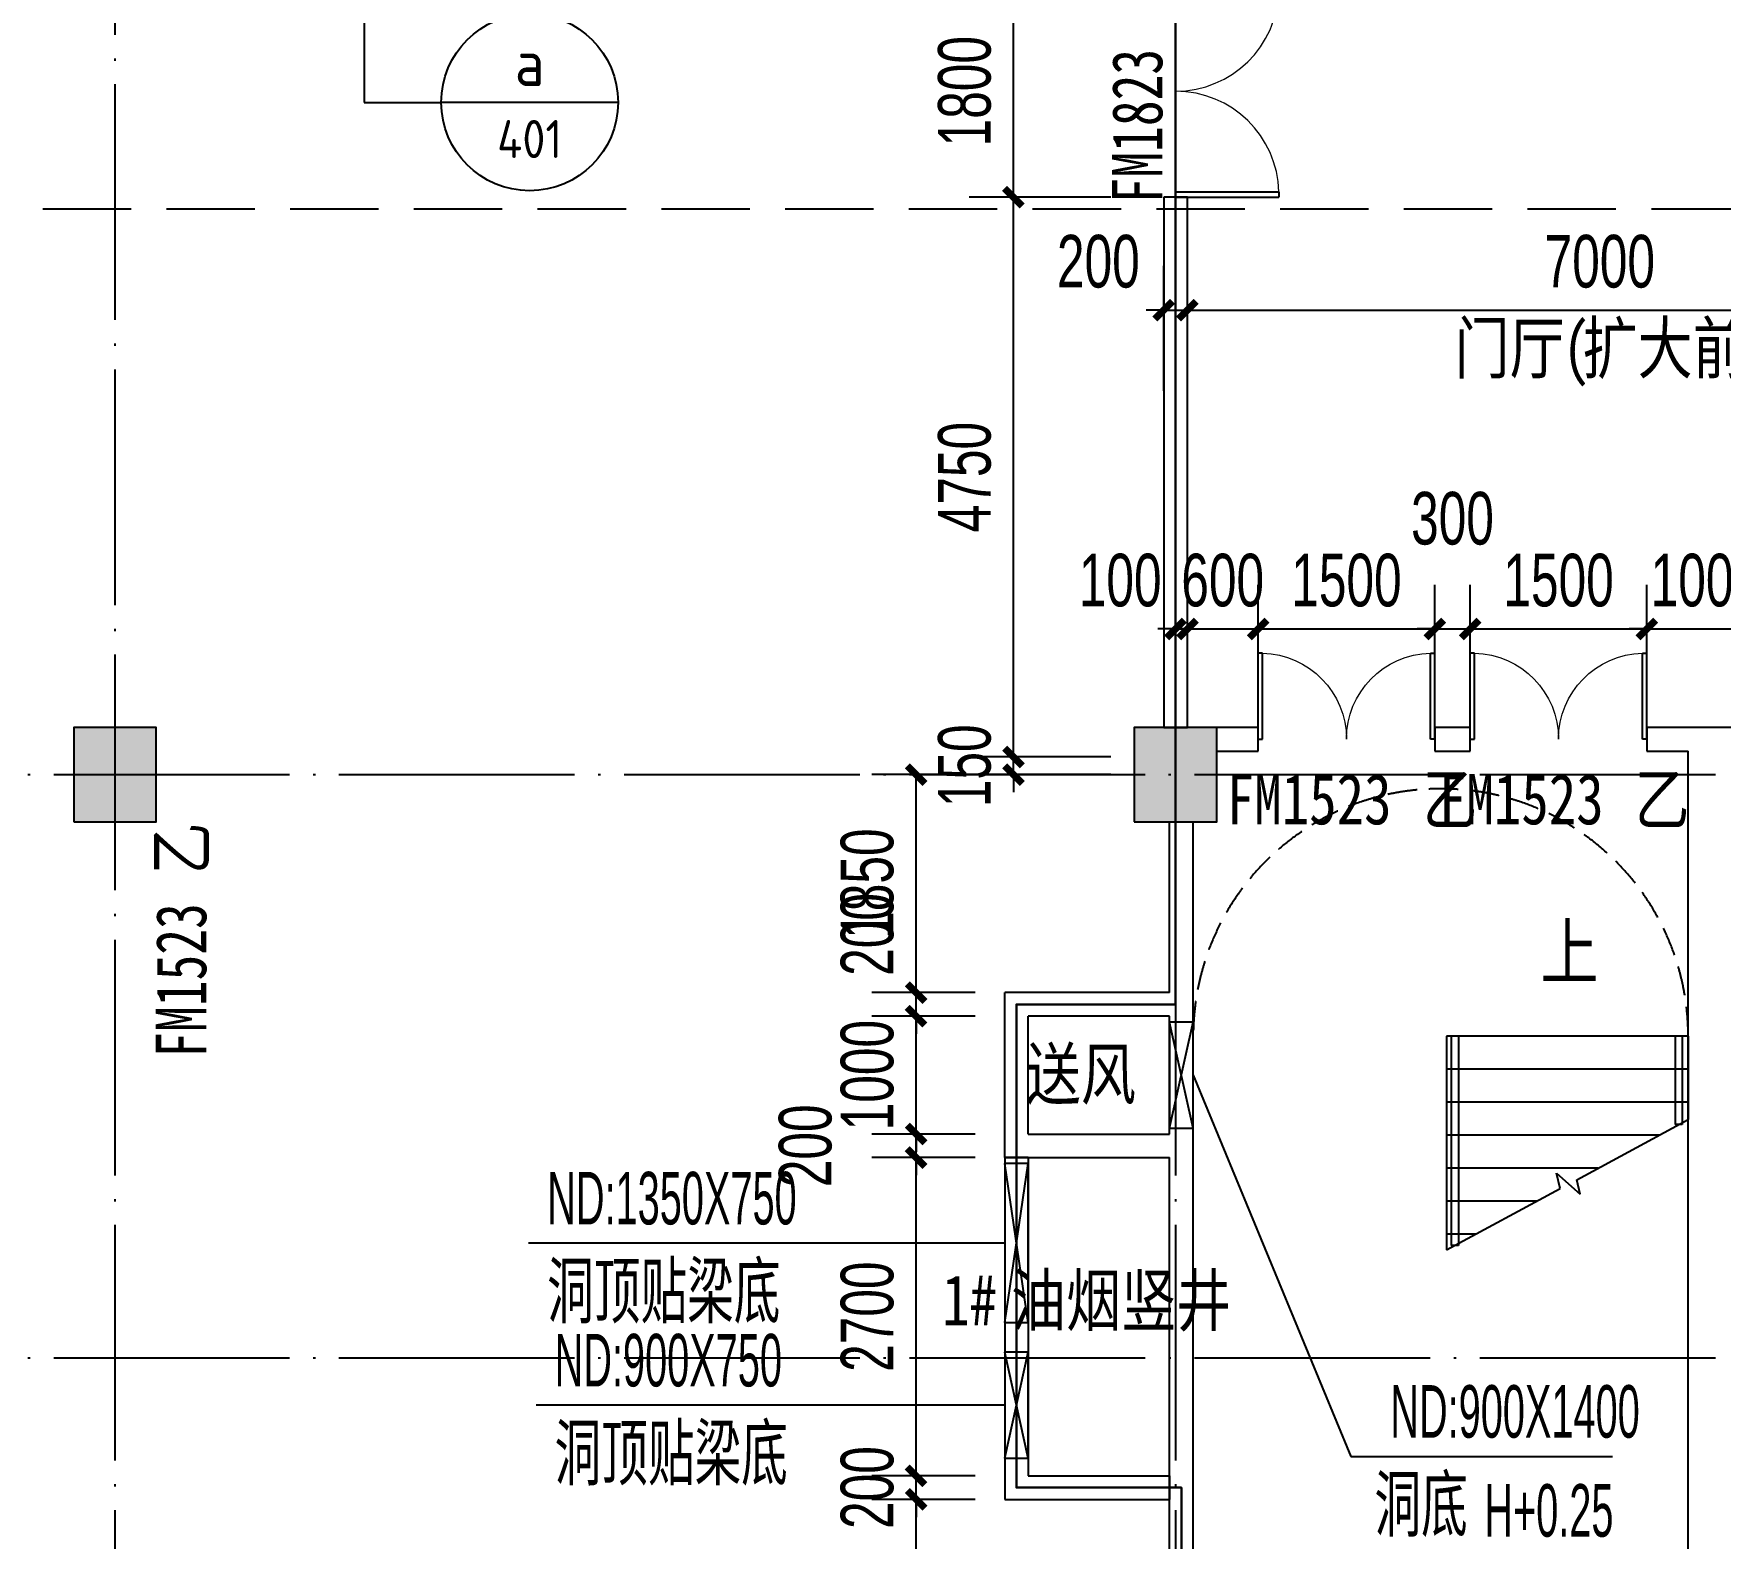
# Model space of a CAD drawing. Extents: x -409435 to 356702, y -107829 to 330904.
# Drawn here: x 13711 to 28022, y 10220 to 22988 of the extents above; entities that cross this region are included whole.
import ezdxf
from ezdxf.enums import TextEntityAlignment as Align
from ezdxf.xclip import XClip

# ---------------------------------------------------------------- set-up
doc = ezdxf.new("R2010")
doc.units = 0
doc.header["$LTSCALE"] = 1000
doc.header["$MEASUREMENT"] = 0
doc.header["$XCLIPFRAME"] = 0
for name, pattern in [('104-14# 核心筒$0$DASH', [0.35, 0.25, -0.1]), ('104-14# 核心筒$0$DOTE', [2.42, 2, -0.2, 0.02, -0.2]), ('X-104 14#平面$0$109 3#平面$0$DASH', [0.35, 0.25, -0.1])]:
    doc.linetypes.add(name, pattern=pattern)
for name, color, linetype in [('01-标注_尺寸', 124, 'Continuous'), ('104-14# 核心筒$0$01-标注_符号', 200, 'Continuous'), ('104-14# 核心筒$0$02-TEXT_标注', 130, 'Continuous'), ('104-14# 核心筒$0$A-E_栏杆', 232, 'Continuous'), ('104-14# 核心筒$0$A-E_电梯', 171, 'Continuous'), ('104-14# 核心筒$0$A_AXIS-轴线', 36, '104-14# 核心筒$0$DOTE'), ('104-14# 核心筒$0$A_STR-砌块墙', 121, 'Continuous'), ('104-14# 核心筒$0$A_STR-砼柱', 51, 'Continuous'), ('104-14# 核心筒$0$DOOR_FIRE', 220, 'Continuous'), ('104-14# 核心筒$0$DOOR_FIRE_TEXT', 7, 'Continuous'), ('PUB_HATCH', 8, 'Continuous'), ('X-104 14#平面$0$01-标注_符号', 200, 'Continuous'), ('X-104 14#平面$0$02-TEXT_标注', 130, 'Continuous'), ('X-104 14#平面$0$A-SUR_吊顶', 40, 'Continuous'), ('X-104 14#平面$0$A-TECH_暖通', 6, 'Continuous'), ('X-104 14#平面$0$A_STR-砌块墙', 121, 'Continuous'), ('X-104 14#平面$0$DOOR_FIRE', 220, 'Continuous'), ('X-104 14#平面$0$DOOR_FIRE_TEXT', 7, 'Continuous'), ('建-标注-文本', 254, 'Continuous'), ('建-标注-索引', 75, 'Continuous')]:
    doc.layers.add(name, color=color, linetype=linetype)
doc.layers.add('104-14# 核心筒$0$04-不打印_辅助线', color=165, linetype='Continuous', plot=False)
doc.layers.add('X-104 14#平面$0$000套内', color=226, linetype='Continuous', lineweight=30, plot=False)
doc.styles.add('104-14# 核心筒$0$_TCH_DIM', font='ros.shx', dxfattribs={"bigfont": 'jd.shx'})
doc.styles.add('104-14# 核心筒$0$_TCH_WINDOW', font='STXIHEI_0.TTF', dxfattribs={"width": 0.8, "height": 3.5})
doc.styles.add('104-14# 核心筒$0$Standard', font='STXIHEI_0.TTF', dxfattribs={"width": 0.8})
doc.styles.add('_TCH_DIM', font='ros.shx', dxfattribs={"width": 0.8, "height": 2, "bigfont": 'jd.shx'})
doc.styles.add('_TCH_DIM_T3', font='ros.shx', dxfattribs={"width": 0.705882, "bigfont": 'jd.shx'})
doc.styles.add('X-104 14#平面$0$_TCH_LABEL', font='ros1.shx', dxfattribs={"width": 0.75, "bigfont": 'jd.shx'})
doc.styles.add('X-104 14#平面$0$_TCH_WINDOW', font='STXIHEI_0.TTF', dxfattribs={"width": 0.75, "height": 3.5})
doc.styles.add('X-104 14#平面$0$Standard', font='STXIHEI_0.TTF', dxfattribs={"width": 0.8})
doc.dimstyles.new('_TCH_ARCH&&150', dxfattribs={"dimtxt": 446.25, "dimasz": 150, "dimexe": 375, "dimexo": 450, "dimgap": 189.375, "dimtad": 1, "dimdec": 0, "dimzin": 0, "dimdsep": 46, "dimtxsty": '_TCH_DIM_T3', "dimblk": 'ARCHTICK', "dimcen": 0.09, "dimclrt": 7, "dimazin": 2, "dimtfac": 1, "dimtdec": 0, "dimtix": 1, "dimtmove": 2, "dimatfit": 3, "dimfxl": 0, "dimtolj": 1, "dimtzin": 0, "dimarcsym": 0})

# ---------------------------------------------------------------- blocks, each defined once
blk = doc.blocks.new('104-14# 核心筒$0$$DorLib2D$00000002')
for p, q in [((-0.5, 0), (-0.5, 0.4875)), ((-0.475, 0.4875), (-0.5, 0.4875)), ((-0.475, 0), (-0.475, 0.4875)), ((0.475, 0), (0.475, 0.4875)), ((0.475, 0.4875), (0.5, 0.4875)), ((0.5, 0), (0.5, 0.4875)), ((-0.5, 0), (-0.475, 0)), ((0.5, 0), (0.475, 0))]:
    blk.add_line(p, q)
at = {"lineweight": 13}
for centre, start, end in [((-0.4875, 0), 0, 88.53072), ((0.4875, 0), 91.46928, 180)]:
    blk.add_arc(centre, 0.4875, start, end, dxfattribs=at)
blk = doc.blocks.new('_FZH')
blk.add_lwpolyline([(-0.5, -0.5), (0.5, -0.5), (0.5, 0.5), (-0.5, 0.5)], close=True)
at = {"layer": 'PUB_HATCH'}
blk.add_solid([(-0.5, -0.5), (0.5, -0.5), (-0.5, 0.5), (0.5, 0.5)], dxfattribs=at)
blk = doc.blocks.new('104-14# 核心筒')
at = {"layer": '104-14# 核心筒$0$01-标注_符号'}
blk.add_lwpolyline([(26725, 14760, 0, 0, 0), (26725, 13950, 120, 0, 0), (26725, 13500, 0, 0, 0)], format="xyseb", dxfattribs=at)
at = {"layer": '104-14# 核心筒$0$04-不打印_辅助线', "linetype": '104-14# 核心筒$0$DASH'}
blk.add_arc((25650, 14480), 2100, 0, 180, dxfattribs=at)
at = {"layer": '104-14# 核心筒$0$A-E_栏杆'}
for p, q in [((25740, 14480), (25740, 12704.8)), ((25800, 14480), (25740, 14480)), ((25800, 14480), (25800, 12704.8)), ((27640, 14480), (27640, 13729.8)), ((27700, 14480), (27640, 14480)), ((27700, 14480), (27700, 13729.8)), ((27700, 13729.8), (27640, 13729.8)), ((25800, 12704.8), (25740, 12704.8))]:
    blk.add_line(p, q, dxfattribs=at)
at = {"layer": '104-14# 核心筒$0$A-E_电梯'}
for p, q in [((25700, 14480), (25700, 12667)), ((27750, 14480), (25700, 14480)), ((27750, 14480), (27750, 13773)), ((27750, 14200), (25700, 14200)), ((27750, 13920), (25700, 13920)), ((26804.1, 13262.7), (27750, 13773)), ((27503.5, 13640), (25700, 13640)), ((26984.5, 13360), (25700, 13360)), ((26663.5, 13186.8), (26632.3, 13318.2)), ((26632.3, 13318.2), (26833.3, 13139.4)), ((25700, 12667), (26663.5, 13186.8)), ((26833.3, 13139.4), (26804.1, 13262.7)), ((26465.5, 13080), (25700, 13080)), ((25946.5, 12800), (25700, 12800))]:
    blk.add_line(p, q, dxfattribs=at)
at = {"layer": '104-14# 核心筒$0$A_AXIS-轴线'}
for p, q in [((14400, 54018.4), (14400, -8545.1)), ((23400, 54018.4), (23400, -8545.1)), ((-24839, 16700), (120259.9, 16700)), ((-24839, 11750), (120259.9, 11750))]:
    blk.add_line(p, q, dxfattribs=at)
at = {"layer": '104-14# 核心筒$0$A_STR-砌块墙'}
for p, q in [((24100, 17100), (23750, 17100)), ((24100, 16900), (24100, 17100)), ((25900, 17100), (25600, 17100)), ((25600, 17100), (25600, 16900)), ((25900, 16900), (25900, 17100)), ((27900, 17100), (27400, 17100)), ((27400, 17100), (27400, 16900)), ((28400, 17100), (27900, 17100)), ((23750, 16900), (24100, 16900)), ((25600, 16900), (25900, 16900)), ((27400, 16900), (27750, 16900)), ((27750, 14430), (27750, 16900)), ((23350, 14850), (23350, 16300)), ((23550, 14750), (23550, 16300)), ((23350, 14850), (21950, 14850)), ((21950, 13450), (21950, 14850)), ((23550, 13550), (23550, 14750)), ((23350, 14650), (22150, 14650)), ((22150, 13650), (22150, 14650)), ((23350, 13650), (23350, 14650)), ((27750, 9970), (27750, 14430)), ((22150, 13650), (23350, 13650)), ((23550, 9970), (23550, 13550)), ((21950, 13450), (23350, 13450)), ((23350, 9970), (23350, 13450))]:
    blk.add_line(p, q, dxfattribs=at)
at = {"layer": '104-14# 核心筒$0$A_STR-砼柱', "xscale": 700, "yscale": 800, "zscale": 800}
for p in [(14400, 16700), (23400, 16700)]:
    blk.add_blockref('_FZH', p, dxfattribs=at)
at = {"layer": '104-14# 核心筒$0$DOOR_FIRE', "xscale": 1500, "yscale": -1500, "zscale": 200, "rotation": 180.000000000012}
for p in [(24850, 17000), (26650, 17000)]:
    blk.add_blockref('104-14# 核心筒$0$$DorLib2D$00000002', p, dxfattribs=at)
at = {"layer": '104-14# 核心筒$0$02-TEXT_标注', "style": '104-14# 核心筒$0$_TCH_DIM'}
blk.add_text('上', height=520.9, dxfattribs=at).set_placement((26495.1, 14917.5))
at = {"layer": '104-14# 核心筒$0$02-TEXT_标注', "style": '104-14# 核心筒$0$Standard', "width": 0.8}
blk.add_text('送风', height=428.14, dxfattribs=at).set_placement((22129.2, 13945.8))
at = {"layer": '104-14# 核心筒$0$DOOR_FIRE_TEXT', "style": '104-14# 核心筒$0$_TCH_WINDOW', "width": 0.8}
for s, height, p in [('FM1523', 428.14, (23834.8, 16278.2)), ('乙', 428.1, (25494.7, 16278.2)), ('FM1523', 428.14, (25634.8, 16278.2)), ('乙', 428.1, (27294.7, 16278.2))]:
    blk.add_text(s, height=height, dxfattribs=at).set_placement(p)
blk = doc.blocks.new('*U432')
blk.add_lwpolyline([(200, 0), (200, 1350), (0, 1350), (0, 0), (200, 0), (0, 1350), (0, 0), (200, 1350)])
blk = doc.blocks.new('*U422')
blk.add_lwpolyline([(200, 0), (200, 900), (0, 900), (0, 0), (200, 0), (0, 900), (0, 0), (200, 900)])
blk = doc.blocks.new('X-104 14#平面$0$sdfjladfiididid')
at = {"layer": 'X-104 14#平面$0$A-TECH_暖通'}
for name, p in [('*U422', (23350, 13700)), ('*U432', (21950, 12050, 2600)), ('*U422', (21950, 10900))]:
    blk.add_blockref(name, p, dxfattribs=at)
blk = doc.blocks.new('X-104 14#平面$0$$DorLib2D$00000002')
for p, q in [((-0.5, 0), (-0.5, 0.4875)), ((-0.475, 0.4875), (-0.5, 0.4875)), ((-0.475, 0), (-0.475, 0.4875)), ((0.475, 0), (0.475, 0.4875)), ((0.475, 0.4875), (0.5, 0.4875)), ((0.5, 0), (0.5, 0.4875)), ((-0.5, 0), (-0.475, 0)), ((0.5, 0), (0.475, 0))]:
    blk.add_line(p, q)
at = {"lineweight": 13}
for centre, start, end in [((-0.4875, 0), 0, 88.53072), ((0.4875, 0), 91.46928, 180)]:
    blk.add_arc(centre, 0.4875, start, end, dxfattribs=at)
blk = doc.blocks.new('X-104 14#平面')
at = {"layer": 'X-104 14#平面$0$000套内'}
blk.add_lwpolyline([(23450, -2050), (-1173.2, -2050), (4884.7, 26450), (23400, 26450), (23400, 14750), (22050, 14750), (22050, 10650), (23450, 10650)], close=True, dxfattribs=at)
at = {"layer": 'X-104 14#平面$0$01-标注_符号'}
for p, q in [((16515.4, 26717.9), (16515.4, 22405.2)), ((16515.4, 22405.2), (17169.3, 22405.2)), ((18669.3, 22405.2), (17169.3, 22405.2))]:
    blk.add_line(p, q, dxfattribs=at)
blk.add_circle((17919.3, 22405.2), 750, dxfattribs=at)
at = {"layer": 'X-104 14#平面$0$A-SUR_吊顶', "linetype": 'X-104 14#平面$0$109 3#平面$0$DASH', "ltscale": 3}
blk.add_lwpolyline([(109062.3, -4432.1), (119297.3, 10714.5), (117562.9, 11100.5), (120741.8, 38794.6), (99426.9, 44725), (92631.2, 20300), (86987.2, 20300), (86987.2, 21500), (8392.2, 21500), (5688.7, 8781.2), (-2733.6, 10571.4), (-6009.8, -4841.7), (40178.1, -2825.1), (39845.1, -4916.4), (83845.6, -2647.5)], close=True, dxfattribs=at)
at = {"layer": 'X-104 14#平面$0$A_STR-砌块墙'}
for p, q in [((23500, 21600), (23300, 21600)), ((23300, 21600), (23300, 17100)), ((23500, 17100), (23500, 21600)), ((23300, 17100), (23500, 17100)), ((21950, 13450), (21950, 10550)), ((22150, 13450), (21950, 13450)), ((22150, 13450), (22150, 10750)), ((22150, 10750), (23350, 10750)), ((23350, 10750), (23350, 10550)), ((21950, 10550), (23350, 10550))]:
    blk.add_line(p, q, dxfattribs=at)
ref = blk.add_blockref('104-14# 核心筒', (0, 0))
XClip(ref).set_block_clipping_path([(-38664.3623821461, -25500), (139216.5485069363, 330900)])
blk.add_blockref('X-104 14#平面$0$sdfjladfiididid', (0, 0))
at = {"layer": 'X-104 14#平面$0$DOOR_FIRE', "xscale": -1800, "yscale": -1800, "zscale": 200, "rotation": 90}
blk.add_blockref('X-104 14#平面$0$$DorLib2D$00000002', (23400, 22500), dxfattribs=at)
at = {"layer": 'X-104 14#平面$0$02-TEXT_标注', "style": 'X-104 14#平面$0$_TCH_LABEL'}
for s, height, width, p, p2 in [('a', 392.7, 2.142857, (17793, 22543.8), (18045.5, 22543.8)), ('401', 322.69, 1.428571, (17642.7, 21932.7), (18195.8, 21932.7))]:
    blk.add_text(s, height=height, dxfattribs=dict(at, width=width)).set_placement(p, p2, align=Align.FIT)
at = {"layer": 'X-104 14#平面$0$02-TEXT_标注', "style": 'X-104 14#平面$0$Standard', "width": 0.8}
for s, height, p in [('门厅', 428.14, (25767, 20107.6)), ('(', 428.1, (26684, 20107.6)), ('扩大前室', 428.14, (26853.2, 20107.6)), ('油烟竖井', 428.14, (22003.6, 12025.3)), ('1#', 428.14, (21419.5, 12025.3))]:
    blk.add_text(s, height=height, dxfattribs=at).set_placement(p)
at = {"layer": 'X-104 14#平面$0$DOOR_FIRE_TEXT', "style": 'X-104 14#平面$0$_TCH_WINDOW', "width": 0.75}
for s, height, p in [('FM1823', 428.14, (23287.5, 21548.3)), ('乙', 428.1, (15175, 15854.4)), ('FM1523', 428.14, (15175, 14298.3))]:
    blk.add_text(s, height=height, rotation=90, dxfattribs=at).set_placement(p)
blk = doc.blocks.new('sjdfadsfiididdi')
at = {"layer": '建-标注-索引'}
for p, q in [((20683, 12725), (17910, 12725)), ((21950, 12725), (20683, 12725)), ((20747, 11350), (17974, 11350)), ((21950, 11350), (20747, 11350))]:
    blk.add_line(p, q, dxfattribs=at)
at = {"layer": '建-标注-文本', "style": '_TCH_DIM'}
for s, height, width, p in [('ND:1350X750', 446.25, 0.564706, (18068, 12883)), ('洞顶贴梁底', 520.9, 0.8, (18068, 12043)), ('ND:900X750', 446.2, 0.564706, (18131, 11508)), ('洞顶贴梁底', 520.9, 0.8, (18131, 10668))]:
    blk.add_text(s, height=height, dxfattribs=dict(at, width=width)).set_placement(p)
blk = doc.blocks.new('A$C1940634B')
at = {"layer": '建-标注-索引'}
for p, q in [((-92350, 14150), (-91013, 10915)), ((-91013, 10915), (-88791, 10915))]:
    blk.add_line(p, q, dxfattribs=at)
at = {"layer": '建-标注-文本', "style": '_TCH_DIM'}
for s, height, width, p in [('ND:900X1400', 446.25, 0.564706, (-90678, 11073)), ('洞底', 520.9, 0.8, (-90812, 10233)), ('H+0.25', 446.2, 0.564706, (-89880, 10233))]:
    blk.add_text(s, height=height, dxfattribs=dict(at, width=width)).set_placement(p)
blk = doc.blocks.new('_ArchTick')
at = {"color": 0, "linetype": 'ByBlock', "const_width": 0.4}
blk.add_lwpolyline([(-0.5, -0.5), (0.5, 0.5)], dxfattribs=at)
blk = doc.blocks.new('*D799')
at = {"layer": '01-标注_尺寸', "color": 0, "lineweight": -2, "transparency": 16777216}
for p, q in [((23500, 19958), (23500, 21017)), ((30500, 19958), (30500, 21017)), ((23500, 20642), (30500, 20642))]:
    blk.add_line(p, q, dxfattribs=at)
at = {"layer": 'Defpoints', "color": 0, "transparency": 16777216}
for p in [(30500, 20642), (23500, 19508), (30500, 19508)]:
    blk.add_point(p, dxfattribs=at)
at = {"layer": '01-标注_尺寸', "color": 0, "lineweight": -2, "transparency": 16777216, "xscale": 150, "yscale": 150, "zscale": 150, "rotation": 180}
blk.add_blockref('_ArchTick', (23500, 20642), dxfattribs=at)
at = {"layer": '01-标注_尺寸', "color": 0, "lineweight": -2, "transparency": 16777216, "xscale": 150, "yscale": 150, "zscale": 150}
blk.add_blockref('_ArchTick', (30500, 20642), dxfattribs=at)
at = {"layer": '01-标注_尺寸', "color": 7, "transparency": 16777216, "insert": (27000, 21054), "char_height": 446.2, "attachment_point": 5, "style": '_TCH_DIM_T3'}
blk.add_mtext('\\A1;7000', dxfattribs=at)
blk = doc.blocks.new('*D800')
at = {"layer": '01-标注_尺寸', "color": 0, "lineweight": -2, "transparency": 16777216}
for p, q in [((23300, 19958), (23300, 21017)), ((23500, 19958), (23500, 21017)), ((23300, 20642), (23150, 20642)), ((23300, 20642), (23500, 20642)), ((23500, 20642), (23650, 20642))]:
    blk.add_line(p, q, dxfattribs=at)
at = {"layer": 'Defpoints', "color": 0, "transparency": 16777216}
for p in [(23500, 20642), (23300, 19508), (23500, 19508)]:
    blk.add_point(p, dxfattribs=at)
at = {"layer": '01-标注_尺寸', "color": 0, "lineweight": -2, "transparency": 16777216, "xscale": 150, "yscale": 150, "zscale": 150}
blk.add_blockref('_ArchTick', (23300, 20642), dxfattribs=at)
at = {"layer": '01-标注_尺寸', "color": 0, "lineweight": -2, "transparency": 16777216, "xscale": 150, "yscale": 150, "zscale": 150, "rotation": 180}
blk.add_blockref('_ArchTick', (23500, 20642), dxfattribs=at)
at = {"layer": '01-标注_尺寸', "color": 7, "transparency": 16777216, "insert": (22745, 21054), "char_height": 446.2, "attachment_point": 5, "style": '_TCH_DIM_T3'}
blk.add_mtext('\\A1;200', dxfattribs=at)
blk = doc.blocks.new('*D990')
at = {"layer": '01-标注_尺寸', "color": 0, "lineweight": -2, "transparency": 16777216}
for p, q in [((21700, 16700), (20823, 16700)), ((21198, 14850), (21198, 16700)), ((21700, 14850), (20823, 14850))]:
    blk.add_line(p, q, dxfattribs=at)
at = {"layer": 'Defpoints', "color": 0, "transparency": 16777216}
for p in [(21198, 16700), (22150, 16700), (22150, 14850)]:
    blk.add_point(p, dxfattribs=at)
at = {"layer": '01-标注_尺寸', "color": 0, "lineweight": -2, "transparency": 16777216, "xscale": 150, "yscale": 150, "zscale": 150}
for p, rotation in [((21198, 16700), 90), ((21198, 14850), 270)]:
    blk.add_blockref('_ArchTick', p, dxfattribs=dict(at, rotation=rotation))
at = {"layer": '01-标注_尺寸', "color": 7, "transparency": 16777216, "insert": (20785, 15775), "char_height": 446.2, "attachment_point": 5, "rotation": 90, "style": '_TCH_DIM_T3'}
blk.add_mtext('\\A1;1850', dxfattribs=at)
blk = doc.blocks.new('*D991')
at = {"layer": '01-标注_尺寸', "color": 0, "lineweight": -2, "transparency": 16777216}
for p, q in [((21198, 14850), (21198, 15000)), ((21700, 14850), (20823, 14850)), ((21198, 14650), (21198, 14850)), ((21700, 14650), (20823, 14650)), ((21198, 14650), (21198, 14500))]:
    blk.add_line(p, q, dxfattribs=at)
at = {"layer": 'Defpoints', "color": 0, "transparency": 16777216}
for p in [(21198, 14850), (22150, 14850), (22150, 14650)]:
    blk.add_point(p, dxfattribs=at)
at = {"layer": '01-标注_尺寸', "color": 0, "lineweight": -2, "transparency": 16777216, "xscale": 150, "yscale": 150, "zscale": 150}
for p, rotation in [((21198, 14850), 270), ((21198, 14650), 90)]:
    blk.add_blockref('_ArchTick', p, dxfattribs=dict(at, rotation=rotation))
at = {"layer": '01-标注_尺寸', "color": 7, "transparency": 16777216, "insert": (20785, 15344), "char_height": 446.2, "attachment_point": 5, "rotation": 90, "style": '_TCH_DIM_T3'}
blk.add_mtext('\\A1;200', dxfattribs=at)
blk = doc.blocks.new('*D992')
at = {"layer": '01-标注_尺寸', "color": 0, "lineweight": -2, "transparency": 16777216}
for p, q in [((21198, 14650), (21198, 14800)), ((21700, 14650), (20823, 14650)), ((21198, 13650), (21198, 14650)), ((21700, 13650), (20823, 13650)), ((21198, 13650), (21198, 13500))]:
    blk.add_line(p, q, dxfattribs=at)
at = {"layer": 'Defpoints', "color": 0, "transparency": 16777216}
for p in [(21198, 14650), (22150, 14650), (22150, 13650)]:
    blk.add_point(p, dxfattribs=at)
at = {"layer": '01-标注_尺寸', "color": 0, "lineweight": -2, "transparency": 16777216, "xscale": 150, "yscale": 150, "zscale": 150}
for p, rotation in [((21198, 14650), 270), ((21198, 13650), 90)]:
    blk.add_blockref('_ArchTick', p, dxfattribs=dict(at, rotation=rotation))
at = {"layer": '01-标注_尺寸', "color": 7, "transparency": 16777216, "insert": (20785, 14150), "char_height": 446.2, "attachment_point": 5, "rotation": 90, "style": '_TCH_DIM_T3'}
blk.add_mtext('\\A1;1000', dxfattribs=at)
blk = doc.blocks.new('*D993')
at = {"layer": '01-标注_尺寸', "color": 0, "lineweight": -2, "transparency": 16777216}
for p, q in [((21198, 13650), (21198, 13800)), ((21700, 13650), (20823, 13650)), ((21198, 13450), (21198, 13650)), ((21700, 13450), (20823, 13450)), ((21198, 13450), (21198, 13300))]:
    blk.add_line(p, q, dxfattribs=at)
at = {"layer": 'Defpoints', "color": 0, "transparency": 16777216}
for p in [(21198, 13650), (22150, 13650), (22150, 13450)]:
    blk.add_point(p, dxfattribs=at)
at = {"layer": '01-标注_尺寸', "color": 0, "lineweight": -2, "transparency": 16777216, "xscale": 150, "yscale": 150, "zscale": 150}
for p, rotation in [((21198, 13650), 270), ((21198, 13450), 90)]:
    blk.add_blockref('_ArchTick', p, dxfattribs=dict(at, rotation=rotation))
at = {"layer": '01-标注_尺寸', "color": 7, "transparency": 16777216, "insert": (20260, 13550), "char_height": 446.2, "attachment_point": 5, "rotation": 90, "style": '_TCH_DIM_T3'}
blk.add_mtext('\\A1;200', dxfattribs=at)
blk = doc.blocks.new('*D994')
at = {"layer": '01-标注_尺寸', "color": 0, "lineweight": -2, "transparency": 16777216}
for p, q in [((21700, 13450), (20823, 13450)), ((21198, 10750), (21198, 13450)), ((21700, 10750), (20823, 10750))]:
    blk.add_line(p, q, dxfattribs=at)
at = {"layer": 'Defpoints', "color": 0, "transparency": 16777216}
for p in [(21198, 13450), (22150, 13450), (22150, 10750)]:
    blk.add_point(p, dxfattribs=at)
at = {"layer": '01-标注_尺寸', "color": 0, "lineweight": -2, "transparency": 16777216, "xscale": 150, "yscale": 150, "zscale": 150}
for p, rotation in [((21198, 13450), 90), ((21198, 10750), 270)]:
    blk.add_blockref('_ArchTick', p, dxfattribs=dict(at, rotation=rotation))
at = {"layer": '01-标注_尺寸', "color": 7, "transparency": 16777216, "insert": (20785, 12100), "char_height": 446.2, "attachment_point": 5, "rotation": 90, "style": '_TCH_DIM_T3'}
blk.add_mtext('\\A1;2700', dxfattribs=at)
blk = doc.blocks.new('*D995')
at = {"layer": '01-标注_尺寸', "color": 0, "lineweight": -2, "transparency": 16777216}
for p, q in [((21198, 10750), (21198, 10900)), ((21700, 10750), (20823, 10750)), ((21198, 10550), (21198, 10750)), ((21700, 10550), (20823, 10550)), ((21198, 10550), (21198, 10400))]:
    blk.add_line(p, q, dxfattribs=at)
at = {"layer": 'Defpoints', "color": 0, "transparency": 16777216}
for p in [(21198, 10750), (22150, 10750), (22150, 10550)]:
    blk.add_point(p, dxfattribs=at)
at = {"layer": '01-标注_尺寸', "color": 0, "lineweight": -2, "transparency": 16777216, "xscale": 150, "yscale": 150, "zscale": 150}
for p, rotation in [((21198, 10750), 270), ((21198, 10550), 90)]:
    blk.add_blockref('_ArchTick', p, dxfattribs=dict(at, rotation=rotation))
at = {"layer": '01-标注_尺寸', "color": 7, "transparency": 16777216, "insert": (20785, 10650), "char_height": 446.2, "attachment_point": 5, "rotation": 90, "style": '_TCH_DIM_T3'}
blk.add_mtext('\\A1;200', dxfattribs=at)
blk = doc.blocks.new('*D996')
at = {"layer": '01-标注_尺寸', "color": 0, "lineweight": -2, "transparency": 16777216}
for p, q in [((21700, 10550), (20823, 10550)), ((21198, 7900), (21198, 10550)), ((21700, 7900), (20823, 7900))]:
    blk.add_line(p, q, dxfattribs=at)
at = {"layer": 'Defpoints', "color": 0, "transparency": 16777216}
for p in [(21198, 10550), (22150, 10550), (22150, 7900)]:
    blk.add_point(p, dxfattribs=at)
at = {"layer": '01-标注_尺寸', "color": 0, "lineweight": -2, "transparency": 16777216, "xscale": 150, "yscale": 150, "zscale": 150}
for p, rotation in [((21198, 10550), 90), ((21198, 7900), 270)]:
    blk.add_blockref('_ArchTick', p, dxfattribs=dict(at, rotation=rotation))
at = {"layer": '01-标注_尺寸', "color": 7, "transparency": 16777216, "insert": (20785, 9225), "char_height": 446.2, "attachment_point": 5, "rotation": 90, "style": '_TCH_DIM_T3'}
blk.add_mtext('\\A1;2650', dxfattribs=at)
blk = doc.blocks.new('*D1055')
at = {"layer": '01-标注_尺寸', "color": 0, "lineweight": -2, "transparency": 16777216}
for p, q in [((22024, 16850), (22024, 17000)), ((22850, 16850), (21649, 16850)), ((22024, 16700), (22024, 16850)), ((22850, 16700), (21649, 16700)), ((22024, 16700), (22024, 16550))]:
    blk.add_line(p, q, dxfattribs=at)
at = {"layer": 'Defpoints', "color": 0, "transparency": 16777216}
for p in [(22024, 16850), (23300, 16850), (23300, 16700)]:
    blk.add_point(p, dxfattribs=at)
at = {"layer": '01-标注_尺寸', "color": 0, "lineweight": -2, "transparency": 16777216, "xscale": 150, "yscale": 150, "zscale": 150}
for p, rotation in [((22024, 16850), 270), ((22024, 16700), 90)]:
    blk.add_blockref('_ArchTick', p, dxfattribs=dict(at, rotation=rotation))
at = {"layer": '01-标注_尺寸', "color": 7, "transparency": 16777216, "insert": (21611, 16775), "char_height": 446.2, "attachment_point": 5, "rotation": 90, "style": '_TCH_DIM_T3'}
blk.add_mtext('\\A1;150', dxfattribs=at)
blk = doc.blocks.new('*D1056')
at = {"layer": '01-标注_尺寸', "color": 0, "lineweight": -2, "transparency": 16777216}
for p, q in [((22850, 21600), (21649, 21600)), ((22024, 16850), (22024, 21600)), ((22850, 16850), (21649, 16850))]:
    blk.add_line(p, q, dxfattribs=at)
at = {"layer": 'Defpoints', "color": 0, "transparency": 16777216}
for p in [(22024, 21600), (23300, 21600), (23300, 16850)]:
    blk.add_point(p, dxfattribs=at)
at = {"layer": '01-标注_尺寸', "color": 0, "lineweight": -2, "transparency": 16777216, "xscale": 150, "yscale": 150, "zscale": 150}
for p, rotation in [((22024, 21600), 90), ((22024, 16850), 270)]:
    blk.add_blockref('_ArchTick', p, dxfattribs=dict(at, rotation=rotation))
at = {"layer": '01-标注_尺寸', "color": 7, "transparency": 16777216, "insert": (21611, 19225), "char_height": 446.2, "attachment_point": 5, "rotation": 90, "style": '_TCH_DIM_T3'}
blk.add_mtext('\\A1;4750', dxfattribs=at)
blk = doc.blocks.new('*D1057')
at = {"layer": '01-标注_尺寸', "color": 0, "lineweight": -2, "transparency": 16777216}
for p, q in [((22850, 23400), (21649, 23400)), ((22024, 21600), (22024, 23400)), ((22850, 21600), (21649, 21600))]:
    blk.add_line(p, q, dxfattribs=at)
at = {"layer": 'Defpoints', "color": 0, "transparency": 16777216}
for p in [(22024, 23400), (23300, 23400), (23300, 21600)]:
    blk.add_point(p, dxfattribs=at)
at = {"layer": '01-标注_尺寸', "color": 0, "lineweight": -2, "transparency": 16777216, "xscale": 150, "yscale": 150, "zscale": 150}
for p, rotation in [((22024, 23400), 90), ((22024, 21600), 270)]:
    blk.add_blockref('_ArchTick', p, dxfattribs=dict(at, rotation=rotation))
at = {"layer": '01-标注_尺寸', "color": 7, "transparency": 16777216, "insert": (21611, 22500), "char_height": 446.2, "attachment_point": 5, "rotation": 90, "style": '_TCH_DIM_T3'}
blk.add_mtext('\\A1;1800', dxfattribs=at)
blk = doc.blocks.new('*D2346')
at = {"layer": '01-标注_尺寸', "color": 0, "lineweight": -2, "transparency": 16777216}
for p, q in [((27400, 17550), (27400, 18311)), ((28400, 17550), (28400, 18311)), ((27400, 17936), (27250, 17936)), ((27400, 17936), (28400, 17936)), ((28400, 17936), (28550, 17936))]:
    blk.add_line(p, q, dxfattribs=at)
at = {"layer": 'Defpoints', "color": 0, "transparency": 16777216}
for p in [(28400, 17936), (27400, 17100), (28400, 17100)]:
    blk.add_point(p, dxfattribs=at)
at = {"layer": '01-标注_尺寸', "color": 0, "lineweight": -2, "transparency": 16777216, "xscale": 150, "yscale": 150, "zscale": 150}
blk.add_blockref('_ArchTick', (27400, 17936), dxfattribs=at)
at = {"layer": '01-标注_尺寸', "color": 0, "lineweight": -2, "transparency": 16777216, "xscale": 150, "yscale": 150, "zscale": 150, "rotation": 180}
blk.add_blockref('_ArchTick', (28400, 17936), dxfattribs=at)
at = {"layer": '01-标注_尺寸', "color": 7, "transparency": 16777216, "insert": (27900, 18348), "char_height": 446.2, "attachment_point": 5, "style": '_TCH_DIM_T3'}
blk.add_mtext('\\A1;1000', dxfattribs=at)
blk = doc.blocks.new('*D2347')
at = {"layer": '01-标注_尺寸', "color": 0, "lineweight": -2, "transparency": 16777216}
for p, q in [((25900, 17550), (25900, 18311)), ((27400, 17550), (27400, 18311)), ((25900, 17936), (27400, 17936))]:
    blk.add_line(p, q, dxfattribs=at)
at = {"layer": 'Defpoints', "color": 0, "transparency": 16777216}
for p in [(27400, 17936), (25900, 17100), (27400, 17100)]:
    blk.add_point(p, dxfattribs=at)
at = {"layer": '01-标注_尺寸', "color": 0, "lineweight": -2, "transparency": 16777216, "xscale": 150, "yscale": 150, "zscale": 150, "rotation": 180}
blk.add_blockref('_ArchTick', (25900, 17936), dxfattribs=at)
at = {"layer": '01-标注_尺寸', "color": 0, "lineweight": -2, "transparency": 16777216, "xscale": 150, "yscale": 150, "zscale": 150}
blk.add_blockref('_ArchTick', (27400, 17936), dxfattribs=at)
at = {"layer": '01-标注_尺寸', "color": 7, "transparency": 16777216, "insert": (26650, 18348), "char_height": 446.2, "attachment_point": 5, "style": '_TCH_DIM_T3'}
blk.add_mtext('\\A1;1500', dxfattribs=at)
blk = doc.blocks.new('*D2348')
at = {"layer": '01-标注_尺寸', "color": 0, "lineweight": -2, "transparency": 16777216}
for p, q in [((25600, 17550), (25600, 18311)), ((25900, 17550), (25900, 18311)), ((25600, 17936), (25450, 17936)), ((25600, 17936), (25900, 17936)), ((25900, 17936), (26050, 17936))]:
    blk.add_line(p, q, dxfattribs=at)
at = {"layer": 'Defpoints', "color": 0, "transparency": 16777216}
for p in [(25900, 17936), (25600, 17100), (25900, 17100)]:
    blk.add_point(p, dxfattribs=at)
at = {"layer": '01-标注_尺寸', "color": 0, "lineweight": -2, "transparency": 16777216, "xscale": 150, "yscale": 150, "zscale": 150}
blk.add_blockref('_ArchTick', (25600, 17936), dxfattribs=at)
at = {"layer": '01-标注_尺寸', "color": 0, "lineweight": -2, "transparency": 16777216, "xscale": 150, "yscale": 150, "zscale": 150, "rotation": 180}
blk.add_blockref('_ArchTick', (25900, 17936), dxfattribs=at)
at = {"layer": '01-标注_尺寸', "color": 7, "transparency": 16777216, "insert": (25750, 18873), "char_height": 446.2, "attachment_point": 5, "style": '_TCH_DIM_T3'}
blk.add_mtext('\\A1;300', dxfattribs=at)
blk = doc.blocks.new('*D2349')
at = {"layer": '01-标注_尺寸', "color": 0, "lineweight": -2, "transparency": 16777216}
for p, q in [((24100, 17550), (24100, 18311)), ((25600, 17550), (25600, 18311)), ((24100, 17936), (25600, 17936))]:
    blk.add_line(p, q, dxfattribs=at)
at = {"layer": 'Defpoints', "color": 0, "transparency": 16777216}
for p in [(25600, 17936), (24100, 17100), (25600, 17100)]:
    blk.add_point(p, dxfattribs=at)
at = {"layer": '01-标注_尺寸', "color": 0, "lineweight": -2, "transparency": 16777216, "xscale": 150, "yscale": 150, "zscale": 150, "rotation": 180}
blk.add_blockref('_ArchTick', (24100, 17936), dxfattribs=at)
at = {"layer": '01-标注_尺寸', "color": 0, "lineweight": -2, "transparency": 16777216, "xscale": 150, "yscale": 150, "zscale": 150}
blk.add_blockref('_ArchTick', (25600, 17936), dxfattribs=at)
at = {"layer": '01-标注_尺寸', "color": 7, "transparency": 16777216, "insert": (24850, 18348), "char_height": 446.2, "attachment_point": 5, "style": '_TCH_DIM_T3'}
blk.add_mtext('\\A1;1500', dxfattribs=at)
blk = doc.blocks.new('*D2350')
at = {"layer": '01-标注_尺寸', "color": 0, "lineweight": -2, "transparency": 16777216}
for p, q in [((23500, 17550), (23500, 18311)), ((24100, 17550), (24100, 18311)), ((23500, 17936), (23350, 17936)), ((23500, 17936), (24100, 17936)), ((24100, 17936), (24250, 17936))]:
    blk.add_line(p, q, dxfattribs=at)
at = {"layer": 'Defpoints', "color": 0, "transparency": 16777216}
for p in [(24100, 17936), (23500, 17100), (24100, 17100)]:
    blk.add_point(p, dxfattribs=at)
at = {"layer": '01-标注_尺寸', "color": 0, "lineweight": -2, "transparency": 16777216, "xscale": 150, "yscale": 150, "zscale": 150}
blk.add_blockref('_ArchTick', (23500, 17936), dxfattribs=at)
at = {"layer": '01-标注_尺寸', "color": 0, "lineweight": -2, "transparency": 16777216, "xscale": 150, "yscale": 150, "zscale": 150, "rotation": 180}
blk.add_blockref('_ArchTick', (24100, 17936), dxfattribs=at)
at = {"layer": '01-标注_尺寸', "color": 7, "transparency": 16777216, "insert": (23800, 18348), "char_height": 446.2, "attachment_point": 5, "style": '_TCH_DIM_T3'}
blk.add_mtext('\\A1;600', dxfattribs=at)
blk = doc.blocks.new('*D2351')
at = {"layer": '01-标注_尺寸', "color": 0, "lineweight": -2, "transparency": 16777216}
for p, q in [((23400, 17550), (23400, 18311)), ((23500, 17550), (23500, 18311)), ((23400, 17936), (23250, 17936)), ((23400, 17936), (23500, 17936)), ((23500, 17936), (23650, 17936))]:
    blk.add_line(p, q, dxfattribs=at)
at = {"layer": 'Defpoints', "color": 0, "transparency": 16777216}
for p in [(23500, 17936), (23400, 17100), (23500, 17100)]:
    blk.add_point(p, dxfattribs=at)
at = {"layer": '01-标注_尺寸', "color": 0, "lineweight": -2, "transparency": 16777216, "xscale": 150, "yscale": 150, "zscale": 150}
blk.add_blockref('_ArchTick', (23400, 17936), dxfattribs=at)
at = {"layer": '01-标注_尺寸', "color": 0, "lineweight": -2, "transparency": 16777216, "xscale": 150, "yscale": 150, "zscale": 150, "rotation": 180}
blk.add_blockref('_ArchTick', (23500, 17936), dxfattribs=at)
at = {"layer": '01-标注_尺寸', "color": 7, "transparency": 16777216, "insert": (22930, 18348), "char_height": 446.2, "attachment_point": 5, "style": '_TCH_DIM_T3'}
blk.add_mtext('\\A1;100', dxfattribs=at)

msp = doc.modelspace()

# ---------------------------------------------------------------- block references
for name, p in [('X-104 14#平面', (0, 0)), ('sjdfadsfiididdi', (0, 0)), ('A$C1940634B', (115900, 0))]:
    msp.add_blockref(name, p)

# ---------------------------------------------------------------- dimensions: what is measured, and where the dimension line sits
at = {"layer": '01-标注_尺寸'}
for p1, p2, distance, picture, middle in [((23300, 21600), (23300, 23400), 1276.3, '*D1057', (21611.2, 22500)), ((23300, 16850), (23300, 21600), 1276.3, '*D1056', (21611.2, 19225)), ((23500, 19507.6), (30500, 19507.6), 1133.9, '*D799', (27000, 21054)), ((23500, 17100), (24100, 17100), 835.8, '*D2350', (23800, 18348.3)), ((24100, 17100), (25600, 17100), 835.8, '*D2349', (24850, 18348.3)), ((25900, 17100), (27400, 17100), 835.8, '*D2347', (26650, 18348.3)), ((27400, 17100), (28400, 17100), 835.8, '*D2346', (27900, 18348.3)), ((23300, 16700), (23300, 16850), 1276.3, '*D1055', (21611.2, 16775)), ((22150, 14850), (22150, 16700), 952.1, '*D990', (20785.4, 15775)), ((22150, 13650), (22150, 14650), 952.1, '*D992', (20785.4, 14150)), ((22150, 10750), (22150, 13450), 952.1, '*D994', (20785.4, 12100)), ((22150, 10550), (22150, 10750), 952.1, '*D995', (20785.4, 10650)), ((22150, 7900), (22150, 10550), 952.1, '*D996', (20785.4, 9225))]:
    dim = msp.add_aligned_dim(p1=p1, p2=p2, distance=distance, dimstyle='_TCH_ARCH&&150', dxfattribs=at)
    dim.commit()
    dim.dimension.update_dxf_attribs({"geometry": picture, "text_midpoint": middle})
for base, p1, p2, angle, picture, middle in [((23500, 20641.5), (23300, 19507.6), (23500, 19507.6), 0, '*D800', (22745, 21054)), ((25900, 17935.8), (25600, 17100), (25900, 17100), 0, '*D2348', (25750, 18873.3)), ((23500, 17935.8), (23400, 17100), (23500, 17100), 0, '*D2351', (22930.2, 18348.3)), ((21197.9, 14850), (22150, 14650), (22150, 14850), 90, '*D991', (20785.4, 15343.9)), ((21197.9, 13650), (22150, 13450), (22150, 13650), 90, '*D993', (20260.4, 13550))]:
    dim = msp.add_linear_dim(base=base, p1=p1, p2=p2, angle=angle, dimstyle='_TCH_ARCH&&150', dxfattribs=at)
    dim.commit()
    dim.dimension.update_dxf_attribs({"geometry": picture, "text_midpoint": middle, "dimtype": 161})

doc.saveas('drawing.dxf')
